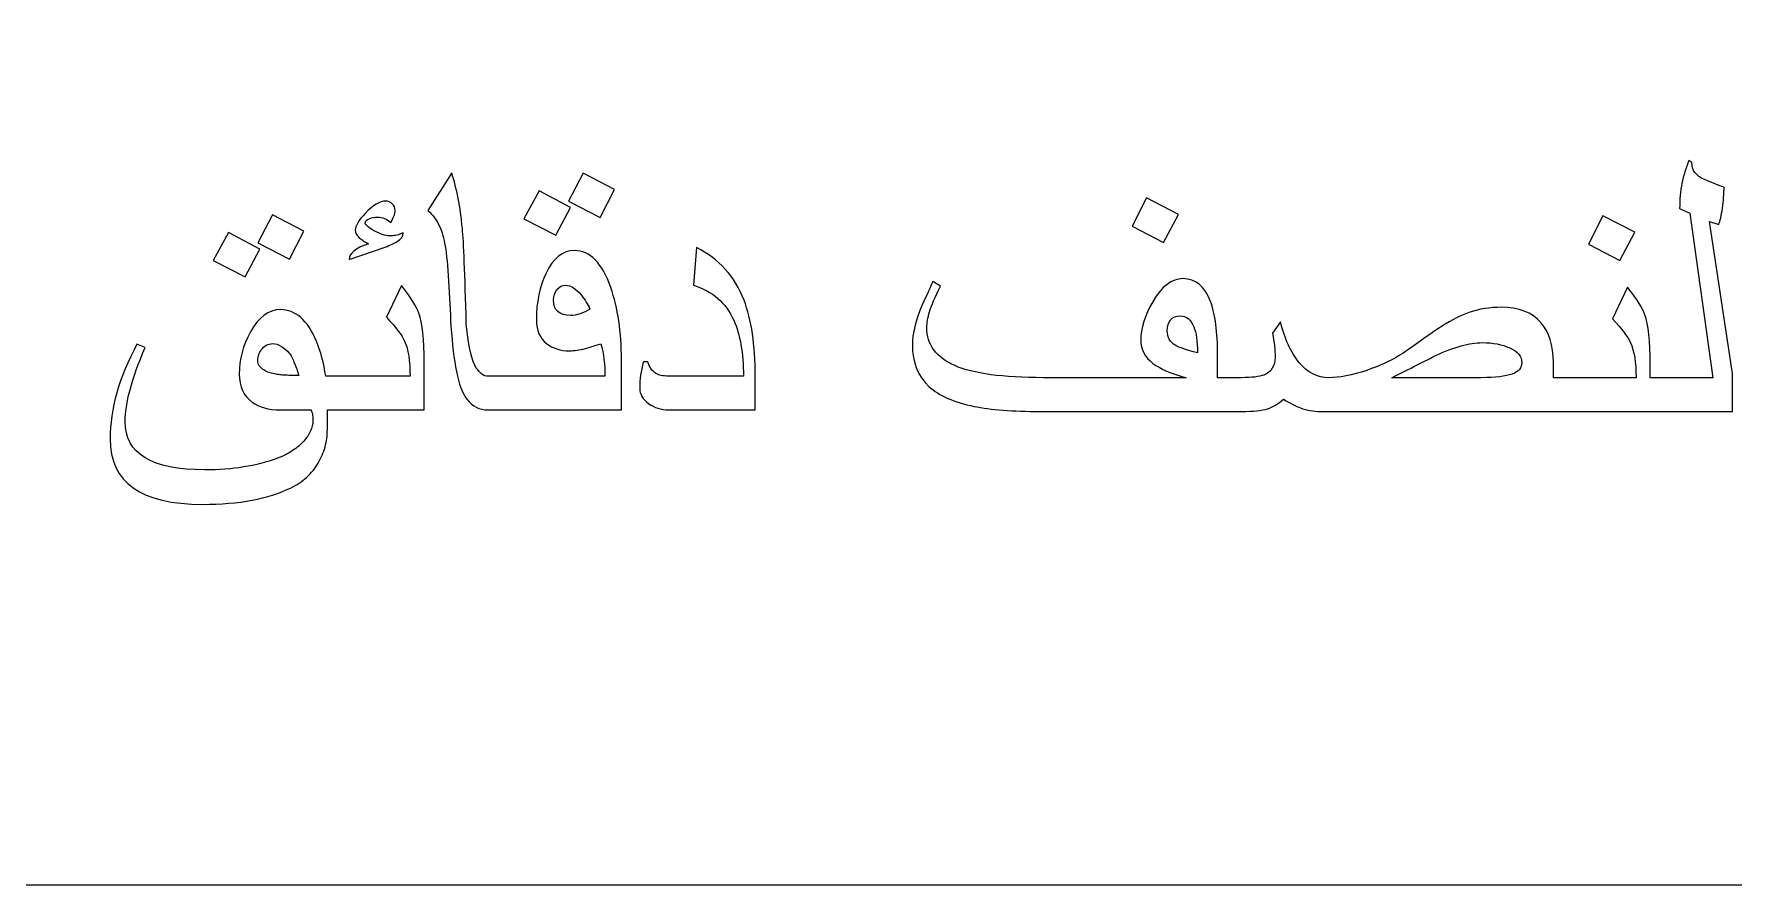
# Model space of a CAD drawing. Header units: millimetres. Extents: x -861 to 465, y -411 to 387.
# Drawn here: x -660.9 to -532.3, y 61.6 to 125.9 of the extents above; entities that cross this region are included whole.
import ezdxf

# ---------------------------------------------------------------- set-up
doc = ezdxf.new("R2010")
doc.units = ezdxf.units.MM
doc.header["$MEASUREMENT"] = 0
doc.layers.add('Layer 1', color=7, linetype='Continuous')

msp = doc.modelspace()

# ---------------------------------------------------------------- linework, layer by layer
at = {"layer": 'Layer 1', "color": 250, "lineweight": 18}
msp.add_lwpolyline([(-714.8907, 61.5579), (-314.8907, 61.5579), (-314.8907, 381.5579), (-714.8907, 381.5579), (-714.8907, 61.5579)], close=True, dxfattribs=at)
at = {"layer": 'Layer 1', "color": 250, "lineweight": 9}
for points, knots in [([(-572.3826, 97.3411), (-572.3826, 97.3411), (-584.7891, 97.3411), (-584.7891, 97.3411), (-584.7891, 97.3411), (-586.8503, 97.3411), (-588.5124, 97.4677), (-589.7721, 97.7214), (-589.7721, 97.7214), (-591.2753, 98.0222), (-592.4123, 98.5261), (-593.1839, 99.2316), (-593.1839, 99.2316), (-594.0216, 99.993), (-594.4408, 101.0258), (-594.4408, 102.335), (-594.4408, 102.335), (-594.4407, 103.2061), (-594.1928, 104.2216), (-593.6968, 105.3834), (-593.6968, 105.3834), (-593.3327, 106.1732), (-593.0653, 106.7627), (-592.8918, 107.1526), (-592.8918, 107.1526), (-592.8918, 107.1526), (-592.3018, 106.8169), (-592.3018, 106.8169), (-592.3018, 106.8169), (-592.7252, 105.9676), (-593.005, 105.3199), (-593.1398, 104.8761), (-593.1398, 104.8761), (-593.2761, 104.4317), (-593.344, 104.0287), (-593.344, 103.6689), (-593.344, 103.6689), (-593.344, 102.3798), (-592.6423, 101.4256), (-591.2383, 100.8082), (-591.2383, 100.8082), (-589.8312, 100.1939), (-587.5934, 99.8878), (-584.5246, 99.8878), (-584.5246, 99.8878), (-584.5246, 99.8878), (-573.726, 99.8883), (-573.726, 99.8883), (-573.726, 99.8883), (-574.8696, 100.1994), (-575.709, 100.5616), (-576.2452, 100.9736), (-576.2452, 100.9736), (-576.8626, 101.44), (-577.1713, 102.0211), (-577.1713, 102.7153), (-577.1713, 102.7153), (-577.1711, 103.6229), (-576.8679, 104.5949), (-576.2618, 105.6313), (-576.2618, 105.6313), (-575.5781, 106.7923), (-574.8218, 107.373), (-573.9906, 107.373), (-573.9906, 107.373), (-573.0246, 107.3733), (-572.3259, 106.8012), (-571.8962, 105.6589), (-571.8962, 105.6589), (-571.5363, 104.7032), (-571.3557, 103.3412), (-571.3557, 101.5745), (-571.3557, 101.5745), (-571.3557, 101.5745), (-571.3557, 99.8883), (-571.3557, 99.8883), (-571.3557, 99.8883), (-571.3557, 99.8883), (-569.5547, 99.8883), (-569.5547, 99.8883), (-569.5547, 99.8883), (-568.7651, 99.8883), (-568.1987, 99.9551), (-567.8569, 100.0918), (-567.8569, 100.0918), (-567.2919, 100.3153), (-567.0081, 100.7656), (-567.0081, 101.4421), (-567.0081, 101.4421), (-567.0079, 101.725), (-567.0247, 102.0098), (-567.0579, 102.2966), (-567.0579, 102.2966), (-567.0909, 102.5862), (-567.1432, 102.903), (-567.212, 103.2444), (-567.212, 103.2444), (-567.212, 103.2444), (-566.6111, 104.1213), (-566.6111, 104.1213), (-566.6111, 104.1213), (-566.2694, 102.7942), (-565.8009, 101.7689), (-565.2058, 101.0453), (-565.2058, 101.0453), (-564.5703, 100.274), (-563.8222, 99.8878), (-562.9621, 99.8878), (-562.9621, 99.8878), (-562.1435, 99.8883), (-561.182, 100.0723), (-560.0796, 100.4445), (-560.0796, 100.4445), (-558.8861, 100.8447), (-557.8581, 101.3539), (-556.998, 101.9714), (-556.998, 101.9714), (-555.602, 102.9664), (-554.7477, 103.5616), (-554.4351, 103.7571), (-554.4351, 103.7571), (-553.6452, 104.265), (-552.9287, 104.6239), (-552.2853, 104.8376), (-552.2853, 104.8376), (-551.5616, 105.0834), (-550.7694, 105.207), (-549.9093, 105.207), (-549.9093, 105.207), (-548.5838, 105.2072), (-547.582, 104.821), (-546.9054, 104.0495), (-546.9054, 104.0495), (-546.281, 103.3355), (-545.9684, 102.335), (-545.9684, 101.0453), (-545.9684, 101.0453), (-545.9684, 101.0453), (-545.9684, 99.8883), (-545.9684, 99.8883), (-545.9684, 99.8883), (-545.9684, 99.8883), (-539.7147, 99.8883), (-539.7147, 99.8883), (-539.7147, 99.8883), (-539.7147, 101.0416), (-539.8527, 101.9216), (-540.1282, 102.528), (-540.1282, 102.528), (-540.3125, 102.9474), (-540.7702, 103.5503), (-541.5009, 104.3416), (-541.5009, 104.3416), (-541.5009, 104.3416), (-540.3596, 106.7288), (-540.3596, 106.7288), (-540.3596, 106.7288), (-539.6583, 105.8382), (-539.2187, 105.1464), (-539.0423, 104.6503), (-539.0423, 104.6503), (-538.7776, 103.8967), (-538.6455, 102.6507), (-538.6455, 100.913), (-538.6455, 100.913), (-538.6455, 100.913), (-538.6455, 99.8883), (-538.6455, 99.8883), (-538.6455, 99.8883), (-538.6455, 99.8883), (-533.9171, 99.8883), (-533.9171, 99.8883), (-533.9171, 99.8883), (-533.9171, 99.8883), (-535.6592, 112.312), (-535.6592, 112.312), (-535.6592, 112.312), (-535.6592, 112.312), (-536.4198, 112.6764), (-536.4198, 112.6764), (-536.4198, 112.6764), (-536.4198, 113.3519), (-536.3619, 113.9838), (-536.2434, 114.5721), (-536.2434, 114.5721), (-536.1261, 115.1632), (-535.9499, 115.7378), (-535.7142, 116.2973), (-535.7142, 116.2973), (-535.7142, 116.2973), (-535.4992, 116.1379), (-535.4992, 116.1379), (-535.4992, 116.1379), (-535.4992, 115.5672), (-535.1822, 115.1412), (-534.5458, 114.8586), (-534.5458, 114.8586), (-534.0578, 114.6631), (-533.5634, 114.4689), (-533.0631, 114.2745), (-533.0631, 114.2745), (-533.063, 113.7852), (-533.1044, 113.2616), (-533.1841, 112.7036), (-533.1841, 112.7036), (-533.2613, 112.1485), (-533.3538, 111.7348), (-533.46, 111.4631), (-533.46, 111.4631), (-533.46, 111.4631), (-534.1654, 111.6945), (-534.1654, 111.6945), (-534.1654, 111.6945), (-534.1654, 111.6945), (-532.4344, 100.2137), (-532.4344, 100.2137), (-532.4344, 100.2137), (-532.4344, 100.2137), (-532.4344, 97.3411), (-532.4344, 97.3411), (-532.4344, 97.3411), (-532.4344, 97.3411), (-538.6455, 97.3411), (-538.6455, 97.3411), (-538.6455, 97.3411), (-538.6455, 97.3411), (-539.672, 97.3411), (-539.672, 97.3411), (-539.672, 97.3411), (-539.672, 97.3411), (-545.9684, 97.3411), (-545.9684, 97.3411), (-545.9684, 97.3411), (-545.9684, 97.3411), (-546.9963, 97.3411), (-546.9963, 97.3411), (-546.9963, 97.3411), (-546.9963, 97.3411), (-563.5793, 97.3411), (-563.5793, 97.3411), (-563.5793, 97.3411), (-564.106, 97.3411), (-564.6078, 97.4293), (-565.0844, 97.6057), (-565.0844, 97.6057), (-565.448, 97.7412), (-565.8753, 97.9598), (-566.3632, 98.2615), (-566.3632, 98.2615), (-566.771, 97.9094), (-567.1817, 97.6664), (-567.5923, 97.5341), (-567.5923, 97.5341), (-568.0043, 97.4046), (-568.6591, 97.3411), (-569.5548, 97.3411), (-569.5548, 97.3411), (-569.5548, 97.3411), (-571.3557, 97.3411), (-571.3557, 97.3411), (-571.3557, 97.3411), (-571.3557, 97.3411), (-572.3826, 97.3411), (-572.3826, 97.3411)], [0, 0, 0, 0, 0.01492537, 0.01492537, 0.01492537, 0.01492537, 0.02985075, 0.02985075, 0.02985075, 0.02985075, 0.04477612, 0.04477612, 0.04477612, 0.04477612, 0.05970149, 0.05970149, 0.05970149, 0.05970149, 0.07462687, 0.07462687, 0.07462687, 0.07462687, 0.08955224, 0.08955224, 0.08955224, 0.08955224, 0.10447761, 0.10447761, 0.10447761, 0.10447761, 0.11940299, 0.11940299, 0.11940299, 0.11940299, 0.13432836, 0.13432836, 0.13432836, 0.13432836, 0.14925373, 0.14925373, 0.14925373, 0.14925373, 0.1641791, 0.1641791, 0.1641791, 0.1641791, 0.17910448, 0.17910448, 0.17910448, 0.17910448, 0.19402985, 0.19402985, 0.19402985, 0.19402985, 0.20895522, 0.20895522, 0.20895522, 0.20895522, 0.2238806, 0.2238806, 0.2238806, 0.2238806, 0.23880597, 0.23880597, 0.23880597, 0.23880597, 0.25373134, 0.25373134, 0.25373134, 0.25373134, 0.26865672, 0.26865672, 0.26865672, 0.26865672, 0.28358209, 0.28358209, 0.28358209, 0.28358209, 0.29850746, 0.29850746, 0.29850746, 0.29850746, 0.31343284, 0.31343284, 0.31343284, 0.31343284, 0.32835821, 0.32835821, 0.32835821, 0.32835821, 0.34328358, 0.34328358, 0.34328358, 0.34328358, 0.35820896, 0.35820896, 0.35820896, 0.35820896, 0.37313433, 0.37313433, 0.37313433, 0.37313433, 0.3880597, 0.3880597, 0.3880597, 0.3880597, 0.40298507, 0.40298507, 0.40298507, 0.40298507, 0.41791045, 0.41791045, 0.41791045, 0.41791045, 0.43283582, 0.43283582, 0.43283582, 0.43283582, 0.44776119, 0.44776119, 0.44776119, 0.44776119, 0.46268657, 0.46268657, 0.46268657, 0.46268657, 0.47761194, 0.47761194, 0.47761194, 0.47761194, 0.49253731, 0.49253731, 0.49253731, 0.49253731, 0.50746269, 0.50746269, 0.50746269, 0.50746269, 0.52238806, 0.52238806, 0.52238806, 0.52238806, 0.53731343, 0.53731343, 0.53731343, 0.53731343, 0.55223881, 0.55223881, 0.55223881, 0.55223881, 0.56716418, 0.56716418, 0.56716418, 0.56716418, 0.58208955, 0.58208955, 0.58208955, 0.58208955, 0.59701493, 0.59701493, 0.59701493, 0.59701493, 0.6119403, 0.6119403, 0.6119403, 0.6119403, 0.62686567, 0.62686567, 0.62686567, 0.62686567, 0.64179104, 0.64179104, 0.64179104, 0.64179104, 0.65671642, 0.65671642, 0.65671642, 0.65671642, 0.67164179, 0.67164179, 0.67164179, 0.67164179, 0.68656716, 0.68656716, 0.68656716, 0.68656716, 0.70149254, 0.70149254, 0.70149254, 0.70149254, 0.71641791, 0.71641791, 0.71641791, 0.71641791, 0.73134328, 0.73134328, 0.73134328, 0.73134328, 0.74626866, 0.74626866, 0.74626866, 0.74626866, 0.76119403, 0.76119403, 0.76119403, 0.76119403, 0.7761194, 0.7761194, 0.7761194, 0.7761194, 0.79104478, 0.79104478, 0.79104478, 0.79104478, 0.80597015, 0.80597015, 0.80597015, 0.80597015, 0.82089552, 0.82089552, 0.82089552, 0.82089552, 0.8358209, 0.8358209, 0.8358209, 0.8358209, 0.85074627, 0.85074627, 0.85074627, 0.85074627, 0.86567164, 0.86567164, 0.86567164, 0.86567164, 0.88059701, 0.88059701, 0.88059701, 0.88059701, 0.89552239, 0.89552239, 0.89552239, 0.89552239, 0.91044776, 0.91044776, 0.91044776, 0.91044776, 0.92537313, 0.92537313, 0.92537313, 0.92537313, 0.94029851, 0.94029851, 0.94029851, 0.94029851, 0.95522388, 0.95522388, 0.95522388, 0.95522388, 0.97014925, 0.97014925, 0.97014925, 0.97014925, 1, 1, 1, 1]), ([(-625.4933, 97.457), (-625.4933, 97.457), (-626.5184, 97.457), (-626.5184, 97.457), (-626.5184, 97.457), (-627.1841, 97.457), (-627.7175, 97.7242), (-628.1172, 98.2615), (-628.1172, 98.2615), (-628.4672, 98.7278), (-628.7332, 99.4246), (-628.9163, 100.3506), (-628.9163, 100.3506), (-629.0969, 101.2797), (-629.2348, 102.4246), (-629.3297, 103.785), (-629.3297, 103.785), (-629.389, 104.8881), (-629.4511, 106.0187), (-629.5171, 107.1804), (-629.5171, 107.1804), (-629.5805, 108.3449), (-629.6635, 109.2265), (-629.7654, 109.8263), (-629.7654, 109.8263), (-629.8687, 110.4285), (-630.0063, 110.9188), (-630.1785, 111.2977), (-630.1785, 111.2977), (-630.3965, 111.7683), (-630.6953, 112.1772), (-631.077, 112.5271), (-631.077, 112.5271), (-631.077, 112.5271), (-629.2747, 115.3712), (-629.2747, 115.3712), (-629.2747, 115.3712), (-628.893, 114.1988), (-628.6228, 112.797), (-628.4644, 111.1654), (-628.4644, 111.1654), (-628.3694, 110.1515), (-628.2714, 107.7495), (-628.1723, 103.9613), (-628.1723, 103.9613), (-627.9959, 102.2227), (-627.7422, 101.1088), (-627.4117, 100.6209), (-627.4117, 100.6209), (-627.14, 100.2089), (-626.8423, 100.0036), (-626.5184, 100.0036), (-626.5184, 100.0036), (-626.5184, 100.0036), (-625.4933, 100.0039), (-625.4933, 100.0039), (-625.4933, 100.0039), (-625.4933, 100.0039), (-625.4933, 100.0042), (-625.4933, 100.0042), (-625.4933, 100.0042), (-625.4933, 100.0042), (-624.468, 100.0042), (-624.468, 100.0042), (-624.468, 100.0042), (-624.468, 100.0042), (-617.6827, 100.0042), (-617.6827, 100.0042), (-617.6827, 100.0042), (-617.6827, 100.8749), (-617.7862, 101.6902), (-617.9915, 102.4507), (-617.9915, 102.4507), (-618.4983, 102.2862), (-618.8896, 102.1671), (-619.1655, 102.098), (-619.1655, 102.098), (-619.6146, 101.9798), (-620.0086, 101.9216), (-620.3505, 101.9216), (-620.3505, 101.9216), (-621.0644, 101.9219), (-621.6445, 102.1036), (-622.0925, 102.4673), (-622.0925, 102.4673), (-622.6104, 102.8751), (-622.8697, 103.465), (-622.8697, 104.2368), (-622.8697, 104.2368), (-622.8696, 105.5961), (-622.6255, 106.7836), (-622.1366, 107.7978), (-622.1366, 107.7978), (-621.5936, 108.9299), (-620.8796, 109.4953), (-619.9977, 109.4953), (-619.9977, 109.4953), (-618.807, 109.4958), (-617.8906, 108.5637), (-617.2471, 106.7006), (-617.2471, 106.7006), (-616.7111, 105.158), (-616.4424, 103.345), (-616.4424, 101.2657), (-616.4424, 101.2657), (-616.4424, 101.2657), (-616.4422, 97.457), (-616.4422, 97.457), (-616.4422, 97.457), (-616.4422, 97.457), (-624.468, 97.457), (-624.468, 97.457), (-624.468, 97.457), (-624.468, 97.457), (-625.4933, 97.457), (-625.4933, 97.457)], [0, 0, 0, 0, 0.03333333, 0.03333333, 0.03333333, 0.03333333, 0.06666667, 0.06666667, 0.06666667, 0.06666667, 0.1, 0.1, 0.1, 0.1, 0.13333333, 0.13333333, 0.13333333, 0.13333333, 0.16666667, 0.16666667, 0.16666667, 0.16666667, 0.2, 0.2, 0.2, 0.2, 0.23333333, 0.23333333, 0.23333333, 0.23333333, 0.26666667, 0.26666667, 0.26666667, 0.26666667, 0.3, 0.3, 0.3, 0.3, 0.33333333, 0.33333333, 0.33333333, 0.33333333, 0.36666667, 0.36666667, 0.36666667, 0.36666667, 0.4, 0.4, 0.4, 0.4, 0.43333333, 0.43333333, 0.43333333, 0.43333333, 0.46666667, 0.46666667, 0.46666667, 0.46666667, 0.5, 0.5, 0.5, 0.5, 0.53333333, 0.53333333, 0.53333333, 0.53333333, 0.56666667, 0.56666667, 0.56666667, 0.56666667, 0.6, 0.6, 0.6, 0.6, 0.63333333, 0.63333333, 0.63333333, 0.63333333, 0.66666667, 0.66666667, 0.66666667, 0.66666667, 0.7, 0.7, 0.7, 0.7, 0.73333333, 0.73333333, 0.73333333, 0.73333333, 0.76666667, 0.76666667, 0.76666667, 0.76666667, 0.8, 0.8, 0.8, 0.8, 0.83333333, 0.83333333, 0.83333333, 0.83333333, 0.86666667, 0.86666667, 0.86666667, 0.86666667, 0.9, 0.9, 0.9, 0.9, 0.93333333, 0.93333333, 0.93333333, 0.93333333, 1, 1, 1, 1]), ([(-616.955, 114.1146), (-616.955, 114.1146), (-618.0355, 111.9874), (-618.0355, 111.9874), (-618.0355, 111.9874), (-618.0355, 111.9874), (-620.4387, 113.2225), (-620.4387, 113.2225), (-620.4387, 113.2225), (-620.4387, 113.2225), (-619.3252, 115.3442), (-619.3252, 115.3442), (-619.3252, 115.3442), (-619.3252, 115.3442), (-616.955, 114.1146), (-616.955, 114.1146)], [0, 0, 0, 0, 0.2, 0.2, 0.2, 0.2, 0.4, 0.4, 0.4, 0.4, 0.6, 0.6, 0.6, 0.6, 1, 1, 1, 1]), ([(-632.9333, 110.8293), (-632.9333, 110.5872), (-633.0865, 110.3677), (-633.3909, 110.1734), (-633.3909, 110.1734), (-633.5934, 110.0443), (-633.9007, 109.906), (-634.3113, 109.7599), (-634.3113, 109.7599), (-634.3113, 109.7599), (-637.0344, 108.8235), (-637.0344, 108.8235), (-637.0344, 108.8235), (-637.0344, 109.2712), (-636.5479, 109.6675), (-635.5735, 110.0136), (-635.5735, 110.0136), (-635.8755, 110.1681), (-636.1055, 110.318), (-636.2629, 110.4655), (-636.2629, 110.4655), (-636.4653, 110.6491), (-636.5659, 110.8429), (-636.5659, 111.0497), (-636.5659, 111.0497), (-636.5659, 111.3548), (-636.3094, 111.7788), (-635.794, 112.3232), (-635.794, 112.3232), (-635.2183, 112.9296), (-634.7082, 113.2327), (-634.2672, 113.2327), (-634.2672, 113.2327), (-634.0731, 113.2328), (-633.9063, 113.1663), (-633.7656, 113.0341), (-633.7656, 113.0341), (-633.6223, 112.9018), (-633.5507, 112.7282), (-633.5507, 112.5162), (-633.5507, 112.5162), (-633.5506, 112.3803), (-633.581, 112.2403), (-633.6389, 112.097), (-633.6389, 112.097), (-633.6982, 111.9572), (-633.7807, 111.7994), (-633.8869, 111.623), (-633.8869, 111.623), (-634.1888, 111.8953), (-634.5152, 112.0311), (-634.868, 112.0311), (-634.868, 112.0311), (-635.0859, 112.0318), (-635.298, 111.987), (-635.5076, 111.8988), (-635.5076, 111.8988), (-635.7171, 111.8112), (-635.8219, 111.7083), (-635.8219, 111.5954), (-635.8219, 111.5954), (-635.8218, 111.4484), (-635.5958, 111.2455), (-635.1439, 110.989), (-635.1439, 110.989), (-634.6891, 110.7364), (-634.299, 110.6087), (-633.9751, 110.6087), (-633.9751, 110.6087), (-633.7631, 110.6094), (-633.61, 110.6158), (-633.5175, 110.631), (-633.5175, 110.631), (-633.4226, 110.6452), (-633.2283, 110.7106), (-632.9333, 110.8293)], [0, 0, 0, 0, 0.05, 0.05, 0.05, 0.05, 0.1, 0.1, 0.1, 0.1, 0.15, 0.15, 0.15, 0.15, 0.2, 0.2, 0.2, 0.2, 0.25, 0.25, 0.25, 0.25, 0.3, 0.3, 0.3, 0.3, 0.35, 0.35, 0.35, 0.35, 0.4, 0.4, 0.4, 0.4, 0.45, 0.45, 0.45, 0.45, 0.5, 0.5, 0.5, 0.5, 0.55, 0.55, 0.55, 0.55, 0.6, 0.6, 0.6, 0.6, 0.65, 0.65, 0.65, 0.65, 0.7, 0.7, 0.7, 0.7, 0.75, 0.75, 0.75, 0.75, 0.8, 0.8, 0.8, 0.8, 0.85, 0.85, 0.85, 0.85, 0.9, 0.9, 0.9, 0.9, 1, 1, 1, 1]), ([(-620.2954, 112.7534), (-620.2954, 112.7534), (-621.3922, 110.6587), (-621.3922, 110.6587), (-621.3922, 110.6587), (-621.3922, 110.6587), (-623.8066, 111.9041), (-623.8066, 111.9041), (-623.8066, 111.9041), (-623.8066, 111.9041), (-622.6657, 114.0099), (-622.6657, 114.0099), (-622.6657, 114.0099), (-622.6657, 114.0099), (-620.2954, 112.7534), (-620.2954, 112.7534)], [0, 0, 0, 0, 0.2, 0.2, 0.2, 0.2, 0.4, 0.4, 0.4, 0.4, 0.6, 0.6, 0.6, 0.6, 1, 1, 1, 1]), ([(-574.3102, 112.2239), (-574.3102, 112.2239), (-575.4566, 110.1022), (-575.4566, 110.1022), (-575.4566, 110.1022), (-575.4566, 110.1022), (-577.827, 111.331), (-577.827, 111.331), (-577.827, 111.331), (-577.827, 111.331), (-576.7411, 113.4701), (-576.7411, 113.4701), (-576.7411, 113.4701), (-576.7411, 113.4701), (-574.3102, 112.2239), (-574.3102, 112.2239)], [0, 0, 0, 0, 0.2, 0.2, 0.2, 0.2, 0.4, 0.4, 0.4, 0.4, 0.6, 0.6, 0.6, 0.6, 1, 1, 1, 1]), ([(-640.4521, 110.9619), (-640.4521, 110.9619), (-641.5323, 108.8338), (-641.5323, 108.8338), (-641.5323, 108.8338), (-641.5323, 108.8338), (-643.9358, 110.0689), (-643.9358, 110.0689), (-643.9358, 110.0689), (-643.9358, 110.0689), (-642.822, 112.1914), (-642.822, 112.1914), (-642.822, 112.1914), (-642.822, 112.1914), (-640.4521, 110.9619), (-640.4521, 110.9619)], [0, 0, 0, 0, 0.2, 0.2, 0.2, 0.2, 0.4, 0.4, 0.4, 0.4, 0.6, 0.6, 0.6, 0.6, 1, 1, 1, 1]), ([(-539.8028, 110.8793), (-539.8028, 110.8793), (-540.9493, 108.7568), (-540.9493, 108.7568), (-540.9493, 108.7568), (-540.9493, 108.7568), (-543.3197, 109.9864), (-543.3197, 109.9864), (-543.3197, 109.9864), (-543.3197, 109.9864), (-542.2338, 112.1247), (-542.2338, 112.1247), (-542.2338, 112.1247), (-542.2338, 112.1247), (-539.8028, 110.8793), (-539.8028, 110.8793)], [0, 0, 0, 0, 0.2, 0.2, 0.2, 0.2, 0.4, 0.4, 0.4, 0.4, 0.6, 0.6, 0.6, 0.6, 1, 1, 1, 1]), ([(-643.7922, 109.6006), (-643.7922, 109.6006), (-644.8893, 107.5059), (-644.8893, 107.5059), (-644.8893, 107.5059), (-644.8893, 107.5059), (-647.3033, 108.7521), (-647.3033, 108.7521), (-647.3033, 108.7521), (-647.3033, 108.7521), (-646.1625, 110.8571), (-646.1625, 110.8571), (-646.1625, 110.8571), (-646.1625, 110.8571), (-643.7922, 109.6006), (-643.7922, 109.6006)], [0, 0, 0, 0, 0.2, 0.2, 0.2, 0.2, 0.4, 0.4, 0.4, 0.4, 0.6, 0.6, 0.6, 0.6, 1, 1, 1, 1]), ([(-606.3207, 97.457), (-606.3207, 97.457), (-612.8799, 97.457), (-612.8799, 97.457), (-612.8799, 97.457), (-613.4395, 97.457), (-613.9412, 97.6166), (-614.385, 97.9362), (-614.385, 97.9362), (-614.8301, 98.2587), (-615.0521, 98.6418), (-615.0521, 99.0827), (-615.0521, 99.0827), (-615.052, 99.4541), (-615.0327, 99.7897), (-614.9914, 100.0918), (-614.9914, 100.0918), (-614.9512, 100.3923), (-614.8782, 100.7257), (-614.7709, 101.0894), (-614.7709, 101.0894), (-614.7709, 101.0894), (-614.4346, 101.09), (-614.4346, 101.09), (-614.4346, 101.09), (-614.3285, 100.6884), (-614.1342, 100.4004), (-613.8502, 100.224), (-613.8502, 100.224), (-613.6159, 100.0772), (-613.2921, 100.0036), (-612.8801, 100.0036), (-612.8801, 100.0036), (-612.8801, 100.0036), (-607.2137, 100.0042), (-607.2137, 100.0042), (-607.2137, 100.0042), (-607.2137, 101.7528), (-607.4589, 103.1591), (-607.9468, 104.2259), (-607.9468, 104.2259), (-608.5504, 105.5517), (-609.5604, 106.436), (-610.9786, 106.877), (-610.9786, 106.877), (-610.9786, 106.877), (-610.758, 109.7165), (-610.758, 109.7165), (-610.758, 109.7165), (-609.0685, 108.8854), (-607.8724, 107.5621), (-607.1696, 105.747), (-607.1696, 105.747), (-606.6043, 104.2817), (-606.3209, 102.3654), (-606.3209, 100.0036), (-606.3209, 100.0036), (-606.3209, 100.0036), (-606.3207, 97.457), (-606.3207, 97.457)], [0, 0, 0, 0, 0.0625, 0.0625, 0.0625, 0.0625, 0.125, 0.125, 0.125, 0.125, 0.1875, 0.1875, 0.1875, 0.1875, 0.25, 0.25, 0.25, 0.25, 0.3125, 0.3125, 0.3125, 0.3125, 0.375, 0.375, 0.375, 0.375, 0.4375, 0.4375, 0.4375, 0.4375, 0.5, 0.5, 0.5, 0.5, 0.5625, 0.5625, 0.5625, 0.5625, 0.625, 0.625, 0.625, 0.625, 0.6875, 0.6875, 0.6875, 0.6875, 0.75, 0.75, 0.75, 0.75, 0.8125, 0.8125, 0.8125, 0.8125, 0.875, 0.875, 0.875, 0.875, 1, 1, 1, 1]), ([(-638.6769, 95.9632), (-638.6769, 95.5226), (-638.7362, 95.0865), (-638.8533, 94.6569), (-638.8533, 94.6569), (-638.968, 94.2272), (-639.1401, 93.819), (-639.3715, 93.433), (-639.3715, 93.433), (-639.6005, 93.0477), (-639.8884, 92.6943), (-640.2369, 92.3747), (-640.2369, 92.3747), (-640.583, 92.0524), (-640.9908, 91.7778), (-641.4607, 91.5534), (-641.4607, 91.5534), (-643.1293, 90.7308), (-645.3455, 90.3187), (-648.1084, 90.3187), (-648.1084, 90.3187), (-652.7689, 90.3188), (-655.0977, 91.9708), (-655.0977, 95.2742), (-655.0977, 95.2742), (-655.0977, 97.53), (-654.4239, 99.9125), (-653.0749, 102.4232), (-653.0749, 102.4232), (-653.0749, 102.4232), (-652.4627, 102.1592), (-652.4627, 102.1592), (-652.4627, 102.1592), (-653.466, 99.7851), (-653.9677, 97.9224), (-653.9677, 96.5749), (-653.9677, 96.5749), (-653.9677, 94.1415), (-651.9615, 92.9257), (-647.9486, 92.9257), (-647.9486, 92.9257), (-646.8942, 92.9263), (-645.9145, 92.9973), (-645.0103, 93.1409), (-645.0103, 93.1409), (-644.1065, 93.2843), (-643.2659, 93.5004), (-642.4859, 93.7911), (-642.4859, 93.7911), (-642.0339, 93.9566), (-641.6413, 94.1509), (-641.3062, 94.3757), (-641.3062, 94.3757), (-640.9685, 94.6035), (-640.6864, 94.8442), (-640.4574, 95.0978), (-640.4574, 95.0978), (-640.226, 95.3512), (-640.0552, 95.6062), (-639.9448, 95.8637), (-639.9448, 95.8637), (-639.8319, 96.1251), (-639.7741, 96.3766), (-639.7741, 96.6189), (-639.7741, 96.6189), (-639.774, 96.7657), (-639.7822, 96.9001), (-639.7959, 97.0215), (-639.7959, 97.0215), (-639.811, 97.1459), (-639.8485, 97.2913), (-639.9064, 97.4568), (-639.9064, 97.4568), (-639.9064, 97.4568), (-642.2653, 97.457), (-642.2653, 97.457), (-642.2653, 97.457), (-643.1254, 97.457), (-643.824, 97.6512), (-644.3602, 98.041), (-644.3602, 98.041), (-645.0146, 98.5183), (-645.3413, 99.2264), (-645.3413, 100.1633), (-645.3413, 100.1633), (-645.3412, 101.2773), (-645.0587, 102.3364), (-644.4925, 103.344), (-644.4925, 103.344), (-643.868, 104.469), (-643.1142, 105.0306), (-642.2322, 105.0306), (-642.2322, 105.0306), (-641.0832, 105.031), (-640.1805, 104.2492), (-639.5261, 102.6878), (-639.5261, 102.6878), (-639.1779, 101.8802), (-638.9365, 100.9853), (-638.8024, 100.0042), (-638.8024, 100.0042), (-638.8024, 100.0042), (-632.4207, 100.0042), (-632.4207, 100.0042), (-632.4207, 100.0042), (-632.4207, 101.1575), (-632.5587, 102.0372), (-632.8342, 102.6437), (-632.8342, 102.6437), (-633.0187, 103.0633), (-633.4763, 103.6664), (-634.2065, 104.4574), (-634.2065, 104.4574), (-634.2065, 104.4574), (-633.0656, 106.8439), (-633.0656, 106.8439), (-633.0656, 106.8439), (-632.3643, 105.9541), (-631.9248, 105.262), (-631.7484, 104.7661), (-631.7484, 104.7661), (-631.4838, 104.0126), (-631.3515, 102.7665), (-631.3515, 101.0287), (-631.3515, 101.0287), (-631.3515, 101.0287), (-631.3514, 97.457), (-631.3514, 97.457), (-631.3514, 97.457), (-631.3514, 97.457), (-638.6769, 97.457), (-638.6769, 97.457), (-638.6769, 97.457), (-638.6769, 97.457), (-638.6769, 95.9632), (-638.6769, 95.9632)], [0, 0, 0, 0, 0.02857143, 0.02857143, 0.02857143, 0.02857143, 0.05714286, 0.05714286, 0.05714286, 0.05714286, 0.08571429, 0.08571429, 0.08571429, 0.08571429, 0.11428571, 0.11428571, 0.11428571, 0.11428571, 0.14285714, 0.14285714, 0.14285714, 0.14285714, 0.17142857, 0.17142857, 0.17142857, 0.17142857, 0.2, 0.2, 0.2, 0.2, 0.22857143, 0.22857143, 0.22857143, 0.22857143, 0.25714286, 0.25714286, 0.25714286, 0.25714286, 0.28571429, 0.28571429, 0.28571429, 0.28571429, 0.31428571, 0.31428571, 0.31428571, 0.31428571, 0.34285714, 0.34285714, 0.34285714, 0.34285714, 0.37142857, 0.37142857, 0.37142857, 0.37142857, 0.4, 0.4, 0.4, 0.4, 0.42857143, 0.42857143, 0.42857143, 0.42857143, 0.45714286, 0.45714286, 0.45714286, 0.45714286, 0.48571429, 0.48571429, 0.48571429, 0.48571429, 0.51428571, 0.51428571, 0.51428571, 0.51428571, 0.54285714, 0.54285714, 0.54285714, 0.54285714, 0.57142857, 0.57142857, 0.57142857, 0.57142857, 0.6, 0.6, 0.6, 0.6, 0.62857143, 0.62857143, 0.62857143, 0.62857143, 0.65714286, 0.65714286, 0.65714286, 0.65714286, 0.68571429, 0.68571429, 0.68571429, 0.68571429, 0.71428571, 0.71428571, 0.71428571, 0.71428571, 0.74285714, 0.74285714, 0.74285714, 0.74285714, 0.77142857, 0.77142857, 0.77142857, 0.77142857, 0.8, 0.8, 0.8, 0.8, 0.82857143, 0.82857143, 0.82857143, 0.82857143, 0.85714286, 0.85714286, 0.85714286, 0.85714286, 0.88571429, 0.88571429, 0.88571429, 0.88571429, 0.91428571, 0.91428571, 0.91428571, 0.91428571, 0.94285714, 0.94285714, 0.94285714, 0.94285714, 1, 1, 1, 1]), ([(-618.8292, 105.0754), (-618.9655, 105.4239), (-619.1846, 105.7803), (-619.4851, 106.1439), (-619.4851, 106.1439), (-619.8971, 106.632), (-620.2884, 106.877), (-620.6592, 106.877), (-620.6592, 106.877), (-620.9237, 106.8772), (-621.1428, 106.767), (-621.315, 106.5465), (-621.315, 106.5465), (-621.4846, 106.3264), (-621.5686, 106.0638), (-621.5686, 105.7637), (-621.5686, 105.7637), (-621.5686, 104.981), (-621.1386, 104.5896), (-620.2789, 104.5896), (-620.2789, 104.5896), (-620.0555, 104.5896), (-619.8157, 104.6337), (-619.5624, 104.7219), (-619.5624, 104.7219), (-619.3087, 104.8103), (-619.065, 104.9272), (-618.8292, 105.0754)], [0, 0, 0, 0, 0.125, 0.125, 0.125, 0.125, 0.25, 0.25, 0.25, 0.25, 0.375, 0.375, 0.375, 0.375, 0.5, 0.5, 0.5, 0.5, 0.625, 0.625, 0.625, 0.625, 0.75, 0.75, 0.75, 0.75, 1, 1, 1, 1]), ([(-572.8771, 101.779), (-572.8771, 102.6275), (-572.9711, 103.2805), (-573.1584, 103.7408), (-573.1584, 103.7408), (-573.3831, 104.288), (-573.7246, 104.5622), (-574.1836, 104.5622), (-574.1836, 104.5622), (-574.5144, 104.5627), (-574.7611, 104.4602), (-574.9223, 104.2587), (-574.9223, 104.2587), (-575.0849, 104.061), (-575.1647, 103.7807), (-575.1647, 103.4208), (-575.1647, 103.4208), (-575.1645, 102.9386), (-574.965, 102.5778), (-574.5639, 102.335), (-574.5639, 102.335), (-574.2704, 102.1592), (-573.708, 101.9727), (-572.8771, 101.779)], [0, 0, 0, 0, 0.14285714, 0.14285714, 0.14285714, 0.14285714, 0.28571429, 0.28571429, 0.28571429, 0.28571429, 0.42857143, 0.42857143, 0.42857143, 0.42857143, 0.57142857, 0.57142857, 0.57142857, 0.57142857, 0.71428571, 0.71428571, 0.71428571, 0.71428571, 1, 1, 1, 1]), ([(-640.8433, 100.0478), (-640.9315, 100.3899), (-641.0416, 100.7157), (-641.1739, 101.0287), (-641.1739, 101.0287), (-641.3062, 101.3408), (-641.4413, 101.5854), (-641.5764, 101.7617), (-641.5764, 101.7617), (-641.7239, 101.9568), (-641.9154, 102.1216), (-642.1497, 102.2577), (-642.1497, 102.2577), (-642.3811, 102.3973), (-642.5949, 102.4673), (-642.7893, 102.4673), (-642.7893, 102.4673), (-642.9875, 102.468), (-643.1583, 102.4232), (-643.3019, 102.335), (-643.3019, 102.335), (-643.4422, 102.2473), (-643.558, 102.1381), (-643.649, 102.0098), (-643.649, 102.0098), (-643.7414, 101.8845), (-643.813, 101.748), (-643.8638, 101.602), (-643.8638, 101.602), (-643.9121, 101.4551), (-643.9358, 101.3222), (-643.9358, 101.2051), (-643.9358, 101.2051), (-643.9358, 100.9035), (-643.7841, 100.6593), (-643.4782, 100.472), (-643.4782, 100.472), (-643.2246, 100.3177), (-642.9131, 100.2102), (-642.5409, 100.1524), (-642.5409, 100.1524), (-642.446, 100.1304), (-642.3232, 100.1107), (-642.1719, 100.097), (-642.1719, 100.097), (-642.0174, 100.0819), (-641.8618, 100.0723), (-641.7031, 100.0694), (-641.7031, 100.0694), (-641.5418, 100.0661), (-641.3863, 100.0599), (-641.2346, 100.0529), (-641.2346, 100.0529), (-641.0803, 100.0494), (-640.9509, 100.0476), (-640.8433, 100.0478)], [0, 0, 0, 0, 0.06666667, 0.06666667, 0.06666667, 0.06666667, 0.13333333, 0.13333333, 0.13333333, 0.13333333, 0.2, 0.2, 0.2, 0.2, 0.26666667, 0.26666667, 0.26666667, 0.26666667, 0.33333333, 0.33333333, 0.33333333, 0.33333333, 0.4, 0.4, 0.4, 0.4, 0.46666667, 0.46666667, 0.46666667, 0.46666667, 0.53333333, 0.53333333, 0.53333333, 0.53333333, 0.6, 0.6, 0.6, 0.6, 0.66666667, 0.66666667, 0.66666667, 0.66666667, 0.73333333, 0.73333333, 0.73333333, 0.73333333, 0.8, 0.8, 0.8, 0.8, 0.86666667, 0.86666667, 0.86666667, 0.86666667, 1, 1, 1, 1]), ([(-548.3548, 101.0178), (-548.3548, 101.4948), (-548.6556, 101.868), (-549.2535, 102.1368), (-549.2535, 102.1368), (-549.8489, 102.4045), (-550.5419, 102.5389), (-551.3317, 102.5389), (-551.3317, 102.5389), (-552.3099, 102.5394), (-553.4911, 102.2112), (-554.8761, 101.5578), (-554.8761, 101.5578), (-555.9784, 101.0027), (-557.0781, 100.4459), (-558.1721, 99.8878), (-558.1721, 99.8878), (-558.1721, 99.8878), (-551.4199, 99.8883), (-551.4199, 99.8883), (-551.4199, 99.8883), (-550.3545, 99.8883), (-549.5773, 99.9785), (-549.088, 100.1633), (-549.088, 100.1633), (-548.6005, 100.351), (-548.355, 100.6347), (-548.3548, 101.0178)], [0, 0, 0, 0, 0.125, 0.125, 0.125, 0.125, 0.25, 0.25, 0.25, 0.25, 0.375, 0.375, 0.375, 0.375, 0.5, 0.5, 0.5, 0.5, 0.625, 0.625, 0.625, 0.625, 0.75, 0.75, 0.75, 0.75, 1, 1, 1, 1])]:
    msp.add_open_spline(points, degree=3, knots=knots, dxfattribs=at)

doc.saveas('drawing.dxf')
